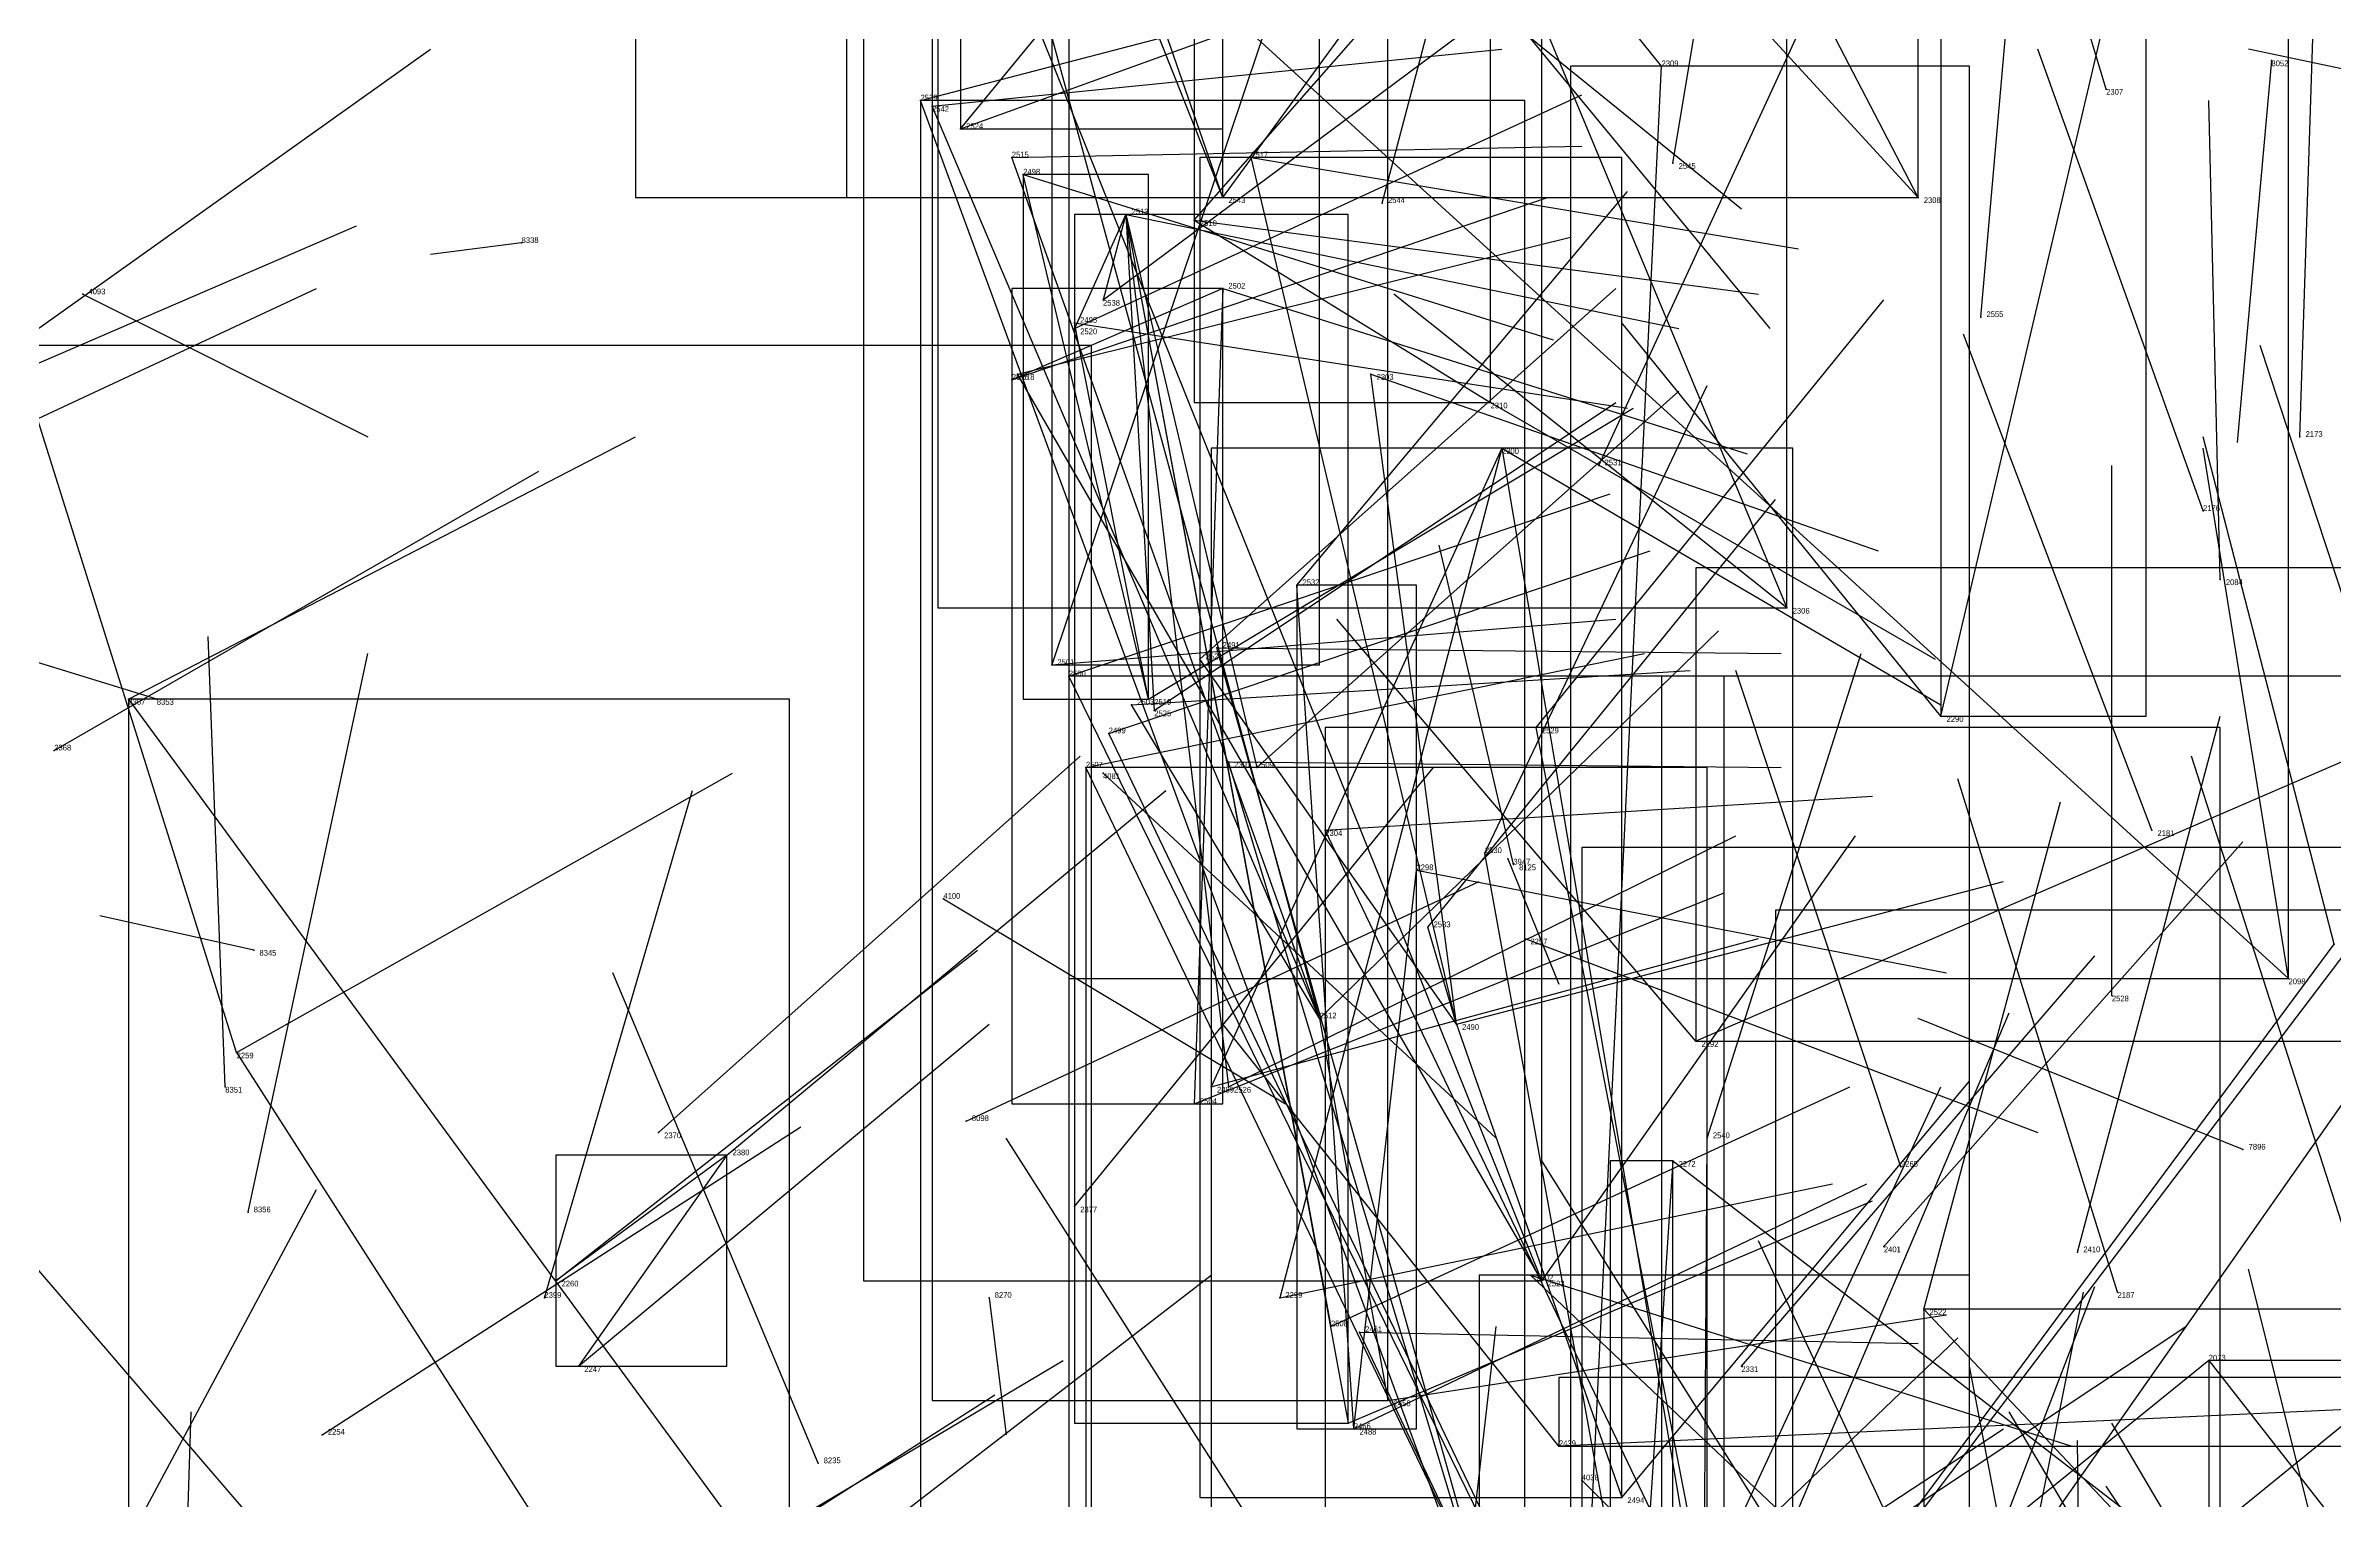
# Model space of a CAD drawing. Extents: x 59.1 to 70.8, y 600.3 to 605.1.
# Drawn here: x 67.5425 to 67.944, y 602.9695 to 603.2246 of the extents above; entities that cross this region are included whole.
import ezdxf

# ---------------------------------------------------------------- set-up
doc = ezdxf.new("R2010")
doc.units = 0
for name, color, linetype in [('Clients', 3, 'CONTINUOUS'), ('Facilities', 3, 'CONTINUOUS'), ('Facilities_lines', 3, 'CONTINUOUS'), ('Min_max_boxes', 1, 'CONTINUOUS'), ('Normals', 1, 'CONTINUOUS'), ('Source_points', 5, 'CONTINUOUS'), ('Text', 3, 'CONTINUOUS')]:
    doc.layers.add(name, color=color, linetype=linetype)

msp = doc.modelspace()

# ---------------------------------------------------------------- linework, layer by layer
at = {"layer": 'Clients', "color": 5}
for p in [(67.826, 603.221, 449.931), (67.696, 603.215, 450.386), (67.698, 603.214, 450.31), (67.712, 603.205, 450.238), (67.754, 603.205, 450.109), (67.714, 603.202, 450.09), (67.871, 603.198, 449.862), (67.728, 603.18, 450.485), (67.723, 603.176, 450.055), (67.723, 603.175, 450.425), (67.712, 603.166, 450.303), (67.713, 603.167, 450.242), (67.775, 603.167, 449.947), (67.796, 603.162, 449.922), (67.762, 603.13, 450.421), (67.848, 603.126, 449.732), (67.745, 603.117, 450.363), (67.748, 603.119, 449.993), (67.719, 603.116, 450.092), (67.722, 603.114, 450.168), (67.733, 603.109, 450.017), (67.737, 603.108, 450.303), (67.804, 603.105, 450.275), (67.729, 603.104, 450.181), (67.725, 603.098, 450.121), (67.75, 603.099, 449.946), (67.755, 603.098, 450.248), (67.767, 603.087, 449.875), (67.795, 603.083, 450.357), (67.783, 603.08, 449.802), (67.785, 603.07, 450.298), (67.944, 603.067, 449.52), (67.936, 603.061, 450.263), (67.832, 603.05, 449.584), (67.747, 603.042, 449.998), (67.75, 603.042, 450.121), (67.744, 603.039, 450.06), (67.834, 603.033, 450.294), (67.632, 603.008, 448.155), (67.803, 603.009, 449.684), (67.759, 603.005, 449.925), (67.768, 603, 450.002), (67.872, 603.003, 450.173), (67.773, 602.999, 449.776), (67.636, 602.993, 448.143), (67.778, 602.987, 449.811), (67.771, 602.983, 449.936), (67.808, 602.979, 449.481), (67.819, 602.97, 450.021)]:
    msp.add_point(p, dxfattribs=at)
at = {"layer": 'Facilities', "color": 3}
for p in [(67.933, 603.222, 462.933), (67.904, 603.217, 449.914), (67.703, 603.21, 450.462), (67.828, 603.204, 450.543), (67.749, 603.198, 450.603), (67.777, 603.197, 450.57), (67.732, 603.195, 450.167), (67.744, 603.194, 450.175), (67.626, 603.19, 460.439), (67.549, 603.181, 455.712), (67.749, 603.182, 450.018), (67.882, 603.177, 450.571), (67.798, 603.154, 449.875), (67.938, 603.156, 449.818), (67.815, 603.151, 450.41), (67.921, 603.143, 449.746), (67.924, 603.131, 450.44), (67.557, 603.11, 448.316), (67.562, 603.11, 460.369), (67.736, 603.11, 450.244), (67.875, 603.107, 449.688), (67.544, 603.101, 448.383), (67.728, 603.097, 455.263), (67.912, 603.087, 449.591), (67.799, 603.082, 458.339), (67.8, 603.081, 459.316), (67.7, 603.075, 455.684), (67.802, 603.068, 449.728), (67.579, 603.066, 460.44), (67.905, 603.058, 450.298), (67.766, 603.054, 450.18), (67.79, 603.053, 449.998), (67.576, 603.048, 448.228), (67.574, 603.042, 460.516), (67.704, 603.036, 459.683), (67.65, 603.034, 448.464), (67.662, 603.03, 448.384), (67.828, 603.029, 449.614), (67.868, 603.028, 449.436), (67.928, 603.031, 459.593), (67.578, 603.02, 460.744), (67.723, 603.021, 448.449), (67.865, 603.014, 448.441), (67.899, 603.013, 448.538), (67.805, 603.008, 450.175), (67.63, 603.005, 448.731), (67.708, 603.005, 458.596), (67.906, 603.006, 449.366), (67.84, 602.993, 448.41), (67.922, 602.994, 448.403), (67.591, 602.981, 448.23), (67.772, 602.982, 449.997), (67.678, 602.976, 460.764), (67.812, 602.973, 455.271)]:
    msp.add_point(p, dxfattribs=at)
at = {"layer": 'Facilities_lines', "color": 3}
for p, q in [((67.749, 603.198, 450.603), (67.683, 603.389, 450.664)), ((67.704, 603.38, 450.517), (67.871, 603.198, 449.862)), ((67.755, 603.349, 450.3), (67.848, 603.126, 449.732)), ((67.805, 603.008, 450.175), (67.686, 603.304, 450.51)), ((67.766, 603.054, 450.18), (67.7, 603.296, 450.436)), ((67.749, 603.198, 450.603), (67.714, 603.286, 450.364)), ((67.703, 603.21, 450.462), (67.749, 603.266, 450.145)), ((67.875, 603.107, 449.688), (67.911, 603.26, 450.027)), ((67.766, 603.256, 450.073), (67.719, 603.116, 450.092)), ((67.722, 603.256, 450.695), (67.936, 603.061, 450.263)), ((67.744, 603.194, 450.175), (67.788, 603.244, 450)), ((67.81, 602.889, 449.547), (67.826, 603.221, 449.931)), ((67.802, 602.927, 449.907), (67.696, 603.215, 450.386)), ((67.766, 603.054, 450.18), (67.698, 603.214, 450.31)), ((67.766, 603.054, 450.18), (67.712, 603.205, 450.238)), ((67.79, 603.053, 449.998), (67.754, 603.205, 450.109)), ((67.736, 603.11, 450.244), (67.714, 603.202, 450.09)), ((67.732, 603.195, 450.167), (67.723, 603.175, 450.425)), ((67.732, 603.195, 450.167), (67.728, 603.18, 450.485)), ((67.732, 603.195, 450.167), (67.771, 602.983, 449.936)), ((67.732, 603.195, 450.167), (67.768, 603, 450.002)), ((67.732, 603.195, 450.167), (67.755, 603.098, 450.248)), ((67.732, 603.195, 450.167), (67.737, 603.108, 450.303)), ((67.732, 603.195, 450.167), (67.75, 603.042, 450.121)), ((67.744, 603.194, 450.175), (67.796, 603.162, 449.922)), ((67.749, 603.182, 450.018), (67.712, 603.166, 450.303)), ((67.749, 603.182, 450.018), (67.744, 603.039, 450.06)), ((67.736, 603.11, 450.244), (67.723, 603.176, 450.055)), ((67.576, 603.048, 448.228), (67.537, 603.172, 448.261)), ((67.805, 603.008, 450.175), (67.713, 603.167, 450.242)), ((67.79, 603.053, 449.998), (67.775, 603.167, 449.947)), ((67.798, 603.154, 449.875), (67.747, 603.042, 449.998)), ((67.798, 603.154, 449.875), (67.759, 603.005, 449.925)), ((67.798, 603.154, 449.875), (67.849, 602.851, 449.646)), ((68.024, 603.133, 449.801), (67.832, 603.05, 449.584)), ((67.772, 602.982, 449.997), (67.762, 603.13, 450.421)), ((67.79, 603.053, 449.998), (67.745, 603.117, 450.363)), ((67.802, 602.927, 449.907), (67.748, 603.119, 449.993)), ((67.837, 602.879, 449.856), (67.722, 603.114, 450.168)), ((67.998, 603.114, 449.734), (67.826, 602.869, 449.424)), ((67.557, 603.11, 448.316), (67.673, 602.952, 448.141)), ((67.766, 603.054, 450.18), (67.733, 603.109, 450.017)), ((67.835, 602.945, 449.834), (67.804, 603.105, 450.275)), ((67.837, 602.879, 449.856), (67.729, 603.104, 450.181)), ((67.833, 602.873, 449.796), (67.725, 603.098, 450.121)), ((67.802, 602.927, 449.907), (67.75, 603.099, 449.946)), ((67.835, 602.945, 449.834), (67.767, 603.087, 449.875)), ((67.833, 602.873, 449.796), (67.795, 603.083, 450.357)), ((67.812, 602.889, 449.471), (67.96, 603.084, 449.588)), ((67.772, 602.982, 449.997), (67.783, 603.08, 449.802)), ((67.79, 603.053, 449.998), (67.785, 603.07, 450.298)), ((67.812, 602.889, 449.471), (67.944, 603.067, 449.52)), ((67.766, 603.054, 450.18), (67.778, 602.987, 449.811)), ((67.79, 603.053, 449.998), (67.819, 602.97, 450.021)), ((67.576, 603.048, 448.228), (67.726, 602.814, 448.061)), ((67.833, 602.873, 449.796), (67.834, 603.033, 450.294)), ((67.662, 603.03, 448.384), (67.632, 603.008, 448.155)), ((67.662, 603.03, 448.384), (67.636, 602.993, 448.143)), ((67.828, 603.029, 449.614), (67.817, 602.861, 449.55)), ((67.88, 602.936, 449.264), (67.803, 603.009, 449.684)), ((68.024, 602.842, 449.719), (67.872, 603.003, 450.173)), ((67.833, 602.873, 449.796), (67.773, 602.999, 449.776)), ((67.922, 602.994, 448.403), (68.235, 602.595, 448.646)), ((68.066, 602.991, 449.379), (67.808, 602.979, 449.481))]:
    msp.add_line(p, q, dxfattribs=at)
at = {"layer": 'Min_max_boxes', "color": 1}
for p, q in [((67.646, 603.428, 449.862), (67.646, 603.198, 449.862)), ((67.646, 603.428, 451.052), (67.646, 603.198, 451.052)), ((67.871, 603.198, 449.862), (67.871, 603.428, 449.862)), ((67.871, 603.198, 451.052), (67.871, 603.428, 451.052)), ((67.683, 603.389, 450.364), (67.683, 603.198, 450.364)), ((67.683, 603.389, 450.664), (67.683, 603.198, 450.664)), ((67.749, 603.198, 450.364), (67.749, 603.389, 450.364)), ((67.749, 603.198, 450.664), (67.749, 603.389, 450.664)), ((67.699, 603.349, 449.732), (67.699, 603.126, 449.732)), ((67.699, 603.349, 450.737), (67.699, 603.126, 450.737)), ((67.848, 603.126, 449.732), (67.848, 603.349, 449.732)), ((67.848, 603.126, 450.737), (67.848, 603.349, 450.737)), ((67.686, 603.304, 450.175), (67.686, 603.008, 450.175)), ((67.686, 603.304, 450.51), (67.686, 603.008, 450.51)), ((67.805, 603.008, 450.175), (67.805, 603.304, 450.175)), ((67.805, 603.008, 450.51), (67.805, 603.304, 450.51)), ((67.698, 603.296, 449.811), (67.698, 602.987, 449.811)), ((67.698, 603.296, 450.436), (67.698, 602.987, 450.436)), ((67.778, 602.987, 449.811), (67.778, 603.296, 449.811)), ((67.778, 602.987, 450.436), (67.778, 603.296, 450.436)), ((67.703, 603.266, 450.145), (67.703, 603.21, 450.145)), ((67.703, 603.266, 450.462), (67.703, 603.21, 450.462)), ((67.749, 603.21, 450.145), (67.749, 603.266, 450.145)), ((67.749, 603.21, 450.462), (67.749, 603.266, 450.462)), ((67.875, 603.26, 449.688), (67.875, 603.107, 449.688)), ((67.875, 603.26, 450.027), (67.875, 603.107, 450.027)), ((67.911, 603.107, 449.688), (67.911, 603.26, 449.688)), ((67.911, 603.107, 450.027), (67.911, 603.26, 450.027)), ((67.719, 603.256, 450.073), (67.719, 603.116, 450.073)), ((67.719, 603.256, 450.092), (67.719, 603.116, 450.092)), ((67.722, 603.256, 450.263), (67.722, 603.061, 450.263)), ((67.722, 603.256, 450.695), (67.722, 603.061, 450.695)), ((67.766, 603.116, 450.073), (67.766, 603.256, 450.073)), ((67.766, 603.116, 450.092), (67.766, 603.256, 450.092)), ((67.936, 603.061, 450.263), (67.936, 603.256, 450.263)), ((67.936, 603.061, 450.695), (67.936, 603.256, 450.695)), ((67.744, 603.244, 449.922), (67.744, 603.162, 449.922)), ((67.744, 603.244, 450.175), (67.744, 603.162, 450.175)), ((67.796, 603.162, 449.922), (67.796, 603.244, 449.922)), ((67.796, 603.162, 450.175), (67.796, 603.244, 450.175)), ((67.88, 603.221, 449.547), (67.81, 603.221, 449.547)), ((67.81, 603.221, 449.547), (67.81, 602.834, 449.547)), ((67.88, 603.221, 449.931), (67.81, 603.221, 449.931)), ((67.81, 603.221, 449.931), (67.81, 602.834, 449.931)), ((67.81, 603.221, 449.547), (67.81, 603.221, 449.931)), ((67.88, 602.834, 449.547), (67.88, 603.221, 449.547)), ((67.88, 602.834, 449.931), (67.88, 603.221, 449.931)), ((67.88, 603.221, 449.547), (67.88, 603.221, 449.931)), ((67.802, 603.215, 449.907), (67.696, 603.215, 449.907)), ((67.696, 603.215, 449.907), (67.696, 602.927, 449.907)), ((67.802, 603.215, 450.386), (67.696, 603.215, 450.386)), ((67.696, 603.215, 450.386), (67.696, 602.927, 450.386)), ((67.696, 603.215, 449.907), (67.696, 603.215, 450.386)), ((67.802, 602.927, 449.907), (67.802, 603.215, 449.907)), ((67.802, 602.927, 450.386), (67.802, 603.215, 450.386)), ((67.802, 603.215, 449.907), (67.802, 603.215, 450.386)), ((67.703, 603.21, 450.145), (67.749, 603.21, 450.145)), ((67.703, 603.21, 450.462), (67.749, 603.21, 450.462)), ((67.703, 603.21, 450.145), (67.703, 603.21, 450.462)), ((67.749, 603.21, 450.145), (67.749, 603.21, 450.462)), ((67.819, 603.205, 449.947), (67.745, 603.205, 449.947)), ((67.745, 603.205, 449.947), (67.745, 602.97, 449.947)), ((67.819, 603.205, 450.363), (67.745, 603.205, 450.363)), ((67.745, 603.205, 450.363), (67.745, 602.97, 450.363)), ((67.745, 603.205, 449.947), (67.745, 603.205, 450.363)), ((67.819, 602.97, 449.947), (67.819, 603.205, 449.947)), ((67.819, 602.97, 450.363), (67.819, 603.205, 450.363)), ((67.819, 603.205, 449.947), (67.819, 603.205, 450.363)), ((67.736, 603.202, 450.055), (67.714, 603.202, 450.055)), ((67.714, 603.202, 450.055), (67.714, 603.11, 450.055)), ((67.736, 603.202, 450.244), (67.714, 603.202, 450.244)), ((67.714, 603.202, 450.244), (67.714, 603.11, 450.244)), ((67.714, 603.202, 450.055), (67.714, 603.202, 450.244)), ((67.736, 603.11, 450.055), (67.736, 603.202, 450.055)), ((67.736, 603.11, 450.244), (67.736, 603.202, 450.244)), ((67.736, 603.202, 450.055), (67.736, 603.202, 450.244)), ((67.646, 603.198, 449.862), (67.871, 603.198, 449.862)), ((67.646, 603.198, 451.052), (67.871, 603.198, 451.052)), ((67.646, 603.198, 449.862), (67.646, 603.198, 451.052)), ((67.683, 603.198, 450.364), (67.749, 603.198, 450.364)), ((67.683, 603.198, 450.664), (67.749, 603.198, 450.664)), ((67.683, 603.198, 450.364), (67.683, 603.198, 450.664)), ((67.749, 603.198, 450.364), (67.749, 603.198, 450.664)), ((67.871, 603.198, 449.862), (67.871, 603.198, 451.052)), ((67.771, 603.195, 449.936), (67.723, 603.195, 449.936)), ((67.723, 603.195, 449.936), (67.723, 602.983, 449.936)), ((67.771, 603.195, 450.485), (67.723, 603.195, 450.485)), ((67.723, 603.195, 450.485), (67.723, 602.983, 450.485)), ((67.723, 603.195, 449.936), (67.723, 603.195, 450.485)), ((67.771, 602.983, 449.936), (67.771, 603.195, 449.936)), ((67.771, 602.983, 450.485), (67.771, 603.195, 450.485)), ((67.771, 603.195, 449.936), (67.771, 603.195, 450.485)), ((67.749, 603.182, 450.018), (67.712, 603.182, 450.018)), ((67.712, 603.182, 450.018), (67.712, 603.039, 450.018)), ((67.749, 603.182, 450.303), (67.712, 603.182, 450.303)), ((67.712, 603.182, 450.303), (67.712, 603.039, 450.303)), ((67.712, 603.182, 450.018), (67.712, 603.182, 450.303)), ((67.749, 603.039, 450.018), (67.749, 603.182, 450.018)), ((67.749, 603.039, 450.303), (67.749, 603.182, 450.303)), ((67.749, 603.182, 450.018), (67.749, 603.182, 450.303)), ((67.726, 603.172, 448.061), (67.537, 603.172, 448.061)), ((67.726, 603.172, 448.261), (67.537, 603.172, 448.261)), ((67.726, 602.814, 448.061), (67.726, 603.172, 448.061)), ((67.726, 602.814, 448.261), (67.726, 603.172, 448.261)), ((67.726, 603.172, 448.061), (67.726, 603.172, 448.261)), ((67.744, 603.162, 449.922), (67.796, 603.162, 449.922)), ((67.744, 603.162, 450.175), (67.796, 603.162, 450.175)), ((67.744, 603.162, 449.922), (67.744, 603.162, 450.175)), ((67.796, 603.162, 449.922), (67.796, 603.162, 450.175)), ((67.849, 603.154, 449.646), (67.747, 603.154, 449.646)), ((67.747, 603.154, 449.646), (67.747, 602.851, 449.646)), ((67.849, 603.154, 449.998), (67.747, 603.154, 449.998)), ((67.747, 603.154, 449.998), (67.747, 602.851, 449.998)), ((67.747, 603.154, 449.646), (67.747, 603.154, 449.998)), ((67.849, 602.851, 449.646), (67.849, 603.154, 449.646)), ((67.849, 602.851, 449.998), (67.849, 603.154, 449.998)), ((67.849, 603.154, 449.646), (67.849, 603.154, 449.998)), ((68.024, 603.133, 449.584), (67.832, 603.133, 449.584)), ((67.832, 603.133, 449.584), (67.832, 603.05, 449.584)), ((68.024, 603.133, 449.801), (67.832, 603.133, 449.801)), ((67.832, 603.133, 449.801), (67.832, 603.05, 449.801)), ((67.832, 603.133, 449.584), (67.832, 603.133, 449.801)), ((67.783, 603.13, 449.802), (67.762, 603.13, 449.802)), ((67.762, 603.13, 449.802), (67.762, 602.982, 449.802)), ((67.783, 603.13, 450.421), (67.762, 603.13, 450.421)), ((67.762, 603.13, 450.421), (67.762, 602.982, 450.421)), ((67.762, 603.13, 449.802), (67.762, 603.13, 450.421)), ((67.783, 602.982, 449.802), (67.783, 603.13, 449.802)), ((67.783, 602.982, 450.421), (67.783, 603.13, 450.421)), ((67.783, 603.13, 449.802), (67.783, 603.13, 450.421)), ((67.699, 603.126, 449.732), (67.848, 603.126, 449.732)), ((67.699, 603.126, 450.737), (67.848, 603.126, 450.737)), ((67.699, 603.126, 449.732), (67.699, 603.126, 450.737)), ((67.848, 603.126, 449.732), (67.848, 603.126, 450.737)), ((67.719, 603.116, 450.073), (67.766, 603.116, 450.073)), ((67.719, 603.116, 450.092), (67.766, 603.116, 450.092)), ((67.719, 603.116, 450.073), (67.719, 603.116, 450.092)), ((67.837, 603.114, 449.856), (67.722, 603.114, 449.856)), ((67.722, 603.114, 449.856), (67.722, 602.879, 449.856)), ((67.837, 603.114, 450.181), (67.722, 603.114, 450.181)), ((67.722, 603.114, 450.181), (67.722, 602.879, 450.181)), ((67.722, 603.114, 449.856), (67.722, 603.114, 450.181)), ((67.766, 603.116, 450.073), (67.766, 603.116, 450.092)), ((68.087, 603.114, 449.424), (67.826, 603.114, 449.424)), ((67.826, 603.114, 449.424), (67.826, 602.869, 449.424)), ((68.087, 603.114, 449.772), (67.826, 603.114, 449.772)), ((67.826, 603.114, 449.772), (67.826, 602.869, 449.772)), ((67.826, 603.114, 449.424), (67.826, 603.114, 449.772)), ((67.837, 602.879, 449.856), (67.837, 603.114, 449.856)), ((67.837, 602.879, 450.181), (67.837, 603.114, 450.181)), ((67.837, 603.114, 449.856), (67.837, 603.114, 450.181)), ((67.673, 603.11, 448.141), (67.557, 603.11, 448.141)), ((67.557, 603.11, 448.141), (67.557, 602.952, 448.141)), ((67.673, 603.11, 448.316), (67.557, 603.11, 448.316)), ((67.557, 603.11, 448.316), (67.557, 602.952, 448.316)), ((67.557, 603.11, 448.141), (67.557, 603.11, 448.316)), ((67.673, 602.952, 448.141), (67.673, 603.11, 448.141)), ((67.673, 602.952, 448.316), (67.673, 603.11, 448.316)), ((67.673, 603.11, 448.141), (67.673, 603.11, 448.316)), ((67.714, 603.11, 450.055), (67.736, 603.11, 450.055)), ((67.714, 603.11, 450.244), (67.736, 603.11, 450.244)), ((67.714, 603.11, 450.055), (67.714, 603.11, 450.244)), ((67.736, 603.11, 450.055), (67.736, 603.11, 450.244)), ((67.924, 603.105, 449.822), (67.767, 603.105, 449.822)), ((67.767, 603.105, 449.822), (67.767, 602.861, 449.822)), ((67.924, 603.105, 450.275), (67.767, 603.105, 450.275)), ((67.767, 603.105, 450.275), (67.767, 602.861, 450.275)), ((67.767, 603.105, 449.822), (67.767, 603.105, 450.275)), ((67.875, 603.107, 449.688), (67.911, 603.107, 449.688)), ((67.875, 603.107, 450.027), (67.911, 603.107, 450.027)), ((67.875, 603.107, 449.688), (67.875, 603.107, 450.027)), ((67.911, 603.107, 449.688), (67.911, 603.107, 450.027)), ((67.924, 602.861, 449.822), (67.924, 603.105, 449.822)), ((67.924, 602.861, 450.275), (67.924, 603.105, 450.275)), ((67.924, 603.105, 449.822), (67.924, 603.105, 450.275)), ((67.834, 603.098, 449.776), (67.725, 603.098, 449.776)), ((67.725, 603.098, 449.776), (67.725, 602.873, 449.776)), ((67.834, 603.098, 450.357), (67.725, 603.098, 450.357)), ((67.725, 603.098, 450.357), (67.725, 602.873, 450.357)), ((67.725, 603.098, 449.776), (67.725, 603.098, 450.357)), ((67.834, 602.873, 449.776), (67.834, 603.098, 449.776)), ((67.834, 602.873, 450.357), (67.834, 603.098, 450.357)), ((67.834, 603.098, 449.776), (67.834, 603.098, 450.357)), ((67.96, 603.084, 449.471), (67.812, 603.084, 449.471)), ((67.812, 603.084, 449.471), (67.812, 602.889, 449.471)), ((67.96, 603.084, 449.588), (67.812, 603.084, 449.588)), ((67.812, 603.084, 449.588), (67.812, 602.889, 449.588)), ((67.812, 603.084, 449.471), (67.812, 603.084, 449.588)), ((68.059, 603.073, 449.287), (67.846, 603.073, 449.287)), ((67.846, 603.073, 449.287), (67.846, 602.778, 449.287)), ((68.059, 603.073, 450.034), (67.846, 603.073, 450.034)), ((67.846, 603.073, 450.034), (67.846, 602.778, 450.034)), ((67.846, 603.073, 449.287), (67.846, 603.073, 450.034)), ((67.722, 603.061, 450.263), (67.936, 603.061, 450.263)), ((67.722, 603.061, 450.695), (67.936, 603.061, 450.695)), ((67.722, 603.061, 450.263), (67.722, 603.061, 450.695)), ((67.936, 603.061, 450.263), (67.936, 603.061, 450.695)), ((67.832, 603.05, 449.584), (68.024, 603.05, 449.584)), ((67.832, 603.05, 449.801), (68.024, 603.05, 449.801)), ((67.832, 603.05, 449.584), (67.832, 603.05, 449.801)), ((67.712, 603.039, 450.018), (67.749, 603.039, 450.018)), ((67.712, 603.039, 450.303), (67.749, 603.039, 450.303)), ((67.712, 603.039, 450.018), (67.712, 603.039, 450.303)), ((67.749, 603.039, 450.018), (67.749, 603.039, 450.303)), ((67.662, 603.03, 448.143), (67.632, 603.03, 448.143)), ((67.632, 603.03, 448.143), (67.632, 602.993, 448.143)), ((67.662, 603.03, 448.384), (67.632, 603.03, 448.384)), ((67.632, 603.03, 448.384), (67.632, 602.993, 448.384)), ((67.632, 603.03, 448.143), (67.632, 603.03, 448.384)), ((67.662, 602.993, 448.143), (67.662, 603.03, 448.143)), ((67.662, 602.993, 448.384), (67.662, 603.03, 448.384)), ((67.662, 603.03, 448.143), (67.662, 603.03, 448.384)), ((67.828, 603.029, 449.55), (67.817, 603.029, 449.55)), ((67.817, 603.029, 449.55), (67.817, 602.861, 449.55)), ((67.828, 603.029, 449.614), (67.817, 603.029, 449.614)), ((67.817, 603.029, 449.614), (67.817, 602.861, 449.614)), ((67.817, 603.029, 449.55), (67.817, 603.029, 449.614)), ((67.828, 602.861, 449.55), (67.828, 603.029, 449.55)), ((67.828, 602.861, 449.614), (67.828, 603.029, 449.614)), ((67.828, 603.029, 449.55), (67.828, 603.029, 449.614)), ((67.686, 603.008, 450.175), (67.805, 603.008, 450.175)), ((67.686, 603.008, 450.51), (67.805, 603.008, 450.51)), ((67.686, 603.008, 450.175), (67.686, 603.008, 450.51)), ((67.88, 603.009, 449.264), (67.794, 603.009, 449.264)), ((67.794, 603.009, 449.264), (67.794, 602.92, 449.264)), ((67.88, 603.009, 449.684), (67.794, 603.009, 449.684)), ((67.794, 603.009, 449.684), (67.794, 602.92, 449.684)), ((67.794, 603.009, 449.264), (67.794, 603.009, 449.684)), ((67.805, 603.008, 450.175), (67.805, 603.008, 450.51)), ((67.88, 602.92, 449.264), (67.88, 603.009, 449.264)), ((67.88, 602.92, 449.684), (67.88, 603.009, 449.684)), ((67.88, 603.009, 449.264), (67.88, 603.009, 449.684)), ((68.024, 603.003, 449.719), (67.872, 603.003, 449.719)), ((67.872, 603.003, 449.719), (67.872, 602.842, 449.719)), ((68.024, 603.003, 450.173), (67.872, 603.003, 450.173)), ((67.872, 603.003, 450.173), (67.872, 602.842, 450.173)), ((67.872, 603.003, 449.719), (67.872, 603.003, 450.173)), ((67.632, 602.993, 448.143), (67.662, 602.993, 448.143)), ((67.632, 602.993, 448.384), (67.662, 602.993, 448.384)), ((67.632, 602.993, 448.143), (67.632, 602.993, 448.384)), ((67.662, 602.993, 448.143), (67.662, 602.993, 448.384)), ((68.235, 602.994, 448.403), (67.922, 602.994, 448.403)), ((67.922, 602.994, 448.403), (67.922, 602.595, 448.403)), ((68.235, 602.994, 448.646), (67.922, 602.994, 448.646)), ((67.922, 602.994, 448.646), (67.922, 602.595, 448.646)), ((67.922, 602.994, 448.403), (67.922, 602.994, 448.646)), ((68.066, 602.991, 449.379), (67.808, 602.991, 449.379)), ((67.808, 602.991, 449.379), (67.808, 602.979, 449.379)), ((68.066, 602.991, 449.481), (67.808, 602.991, 449.481)), ((67.808, 602.991, 449.481), (67.808, 602.979, 449.481)), ((67.808, 602.991, 449.379), (67.808, 602.991, 449.481)), ((67.698, 602.987, 449.811), (67.778, 602.987, 449.811)), ((67.698, 602.987, 450.436), (67.778, 602.987, 450.436)), ((67.698, 602.987, 449.811), (67.698, 602.987, 450.436)), ((67.778, 602.987, 449.811), (67.778, 602.987, 450.436)), ((67.723, 602.983, 449.936), (67.771, 602.983, 449.936)), ((67.723, 602.983, 450.485), (67.771, 602.983, 450.485)), ((67.723, 602.983, 449.936), (67.723, 602.983, 450.485)), ((67.762, 602.982, 449.802), (67.783, 602.982, 449.802)), ((67.762, 602.982, 450.421), (67.783, 602.982, 450.421)), ((67.762, 602.982, 449.802), (67.762, 602.982, 450.421)), ((67.771, 602.983, 449.936), (67.771, 602.983, 450.485)), ((67.783, 602.982, 449.802), (67.783, 602.982, 450.421)), ((67.808, 602.979, 449.379), (68.066, 602.979, 449.379)), ((67.808, 602.979, 449.481), (68.066, 602.979, 449.481)), ((67.808, 602.979, 449.379), (67.808, 602.979, 449.481)), ((67.745, 602.97, 449.947), (67.819, 602.97, 449.947)), ((67.745, 602.97, 450.363), (67.819, 602.97, 450.363)), ((67.745, 602.97, 449.947), (67.745, 602.97, 450.363)), ((67.819, 602.97, 449.947), (67.819, 602.97, 450.363))]:
    msp.add_line(p, q, dxfattribs=at)
at = {"layer": 'Normals', "color": 1}
for p, q in [((67.904, 603.217, 449.914), (67.877, 603.306, 449.877)), ((67.826, 603.221, 449.931), (67.768, 603.293, 449.893)), ((67.777, 603.197, 450.57), (67.801, 603.288, 450.537)), ((67.828, 603.204, 450.543), (67.842, 603.288, 450.49)), ((67.871, 603.198, 449.862), (67.83, 603.277, 449.817)), ((67.749, 603.198, 450.603), (67.806, 603.276, 450.577)), ((67.882, 603.177, 450.571), (67.89, 603.268, 450.531)), ((67.766, 603.256, 450.073), (67.84, 603.196, 450.104)), ((67.938, 603.156, 449.818), (67.941, 603.248, 449.779)), ((67.703, 603.21, 450.462), (67.797, 603.244, 450.454)), ((67.788, 603.244, 450), (67.845, 603.175, 450.045)), ((67.696, 603.215, 450.386), (67.792, 603.24, 450.376)), ((67.728, 603.18, 450.485), (67.806, 603.238, 450.461)), ((67.815, 603.151, 450.41), (67.851, 603.229, 450.358)), ((67.537, 603.172, 448.261), (67.61, 603.224, 448.217)), ((67.698, 603.214, 450.31), (67.798, 603.224, 450.308)), ((67.921, 603.143, 449.746), (67.892, 603.224, 449.695)), ((67.933, 603.222, 462.933), (67.927, 603.155, 463.007)), ((67.995, 603.21, 459.64), (67.929, 603.224, 459.714)), ((67.723, 603.175, 450.425), (67.812, 603.216, 450.405)), ((67.924, 603.131, 450.44), (67.922, 603.215, 450.386)), ((67.712, 603.205, 450.238), (67.812, 603.207, 450.241)), ((67.754, 603.205, 450.109), (67.85, 603.189, 450.131)), ((67.714, 603.202, 450.09), (67.807, 603.173, 450.113)), ((67.712, 603.166, 450.303), (67.806, 603.198, 450.293)), ((67.762, 603.13, 450.421), (67.82, 603.199, 450.378)), ((67.509, 603.155, 448.398), (67.597, 603.193, 448.428)), ((67.732, 603.195, 450.167), (67.829, 603.175, 450.182)), ((67.744, 603.194, 450.175), (67.843, 603.181, 450.183)), ((67.626, 603.19, 460.439), (67.61, 603.188, 460.538)), ((67.713, 603.167, 450.242), (67.81, 603.191, 450.241)), ((67.5, 603.14, 448.322), (67.59, 603.182, 448.334)), ((67.549, 603.181, 455.712), (67.599, 603.156, 455.795)), ((67.745, 603.117, 450.363), (67.818, 603.182, 450.34)), ((67.749, 603.182, 450.018), (67.841, 603.153, 450.045)), ((67.848, 603.126, 449.732), (67.779, 603.181, 449.685)), ((67.804, 603.105, 450.275), (67.865, 603.18, 450.248)), ((67.723, 603.176, 450.055), (67.82, 603.161, 450.076)), ((67.875, 603.107, 449.688), (67.819, 603.176, 449.643)), ((67.912, 603.087, 449.591), (67.879, 603.174, 449.554)), ((67.96, 603.084, 449.588), (67.931, 603.172, 449.55)), ((67.775, 603.167, 449.947), (67.864, 603.136, 449.982)), ((67.795, 603.083, 450.357), (67.834, 603.165, 450.314)), ((67.736, 603.11, 450.244), (67.821, 603.161, 450.235)), ((67.737, 603.108, 450.303), (67.818, 603.162, 450.281)), ((67.755, 603.098, 450.248), (67.829, 603.164, 450.236)), ((67.796, 603.162, 449.922), (67.874, 603.117, 449.965)), ((67.557, 603.11, 448.316), (67.646, 603.156, 448.318)), ((67.798, 603.154, 449.875), (67.875, 603.109, 449.92)), ((67.944, 603.067, 449.52), (67.921, 603.156, 449.48)), ((67.936, 603.061, 450.263), (67.921, 603.154, 450.229)), ((67.544, 603.101, 448.383), (67.629, 603.15, 448.402)), ((67.905, 603.058, 450.298), (67.905, 603.151, 450.261)), ((67.722, 603.114, 450.168), (67.817, 603.146, 450.162)), ((67.785, 603.07, 450.298), (67.846, 603.145, 450.271)), ((67.8, 603.081, 459.316), (67.787, 603.137, 459.398)), ((67.729, 603.104, 450.181), (67.824, 603.136, 450.175)), ((67.562, 603.11, 460.369), (67.51, 603.126, 460.453)), ((67.574, 603.042, 460.516), (67.571, 603.121, 460.455)), ((67.719, 603.116, 450.092), (67.818, 603.124, 450.1)), ((67.766, 603.054, 450.18), (67.836, 603.122, 450.157)), ((67.832, 603.05, 449.584), (67.769, 603.124, 449.561)), ((67.578, 603.02, 460.744), (67.599, 603.118, 460.75)), ((67.725, 603.098, 450.121), (67.823, 603.118, 450.123)), ((67.748, 603.119, 449.993), (67.847, 603.118, 450.008)), ((67.834, 603.033, 450.294), (67.861, 603.118, 450.25)), ((67.733, 603.109, 450.017), (67.831, 603.115, 450.034)), ((67.868, 603.028, 449.436), (67.839, 603.115, 449.397)), ((67.899, 603.013, 448.538), (67.924, 603.107, 448.561)), ((67.576, 603.048, 448.228), (67.663, 603.097, 448.222)), ((67.65, 603.034, 448.464), (67.724, 603.1, 448.477)), ((67.723, 603.021, 448.449), (67.786, 603.098, 448.452)), ((67.728, 603.097, 455.263), (67.797, 603.033, 455.298)), ((67.75, 603.099, 449.946), (67.847, 603.098, 449.971)), ((67.947, 603.013, 450.168), (67.919, 603.1, 450.128)), ((67.63, 603.005, 448.731), (67.656, 603.094, 448.768)), ((67.662, 603.03, 448.384), (67.739, 603.094, 448.379)), ((67.767, 603.087, 449.875), (67.863, 603.093, 449.904)), ((67.906, 603.006, 449.366), (67.878, 603.096, 449.333)), ((67.872, 603.003, 450.173), (67.896, 603.092, 450.135)), ((67.75, 603.042, 450.121), (67.839, 603.086, 450.111)), ((67.805, 603.008, 450.175), (67.86, 603.086, 450.144)), ((67.865, 603.014, 448.441), (67.928, 603.085, 448.411)), ((67.799, 603.082, 458.339), (67.808, 603.06, 458.436)), ((67.704, 603.036, 459.683), (67.794, 603.078, 459.671)), ((67.783, 603.08, 449.802), (67.876, 603.062, 449.834)), ((67.79, 603.053, 449.998), (67.886, 603.078, 450.007)), ((67.579, 603.066, 460.44), (67.552, 603.072, 460.536)), ((67.7, 603.075, 455.684), (67.76, 603.039, 455.755)), ((67.744, 603.039, 450.06), (67.837, 603.076, 450.06)), ((67.747, 603.042, 449.998), (67.843, 603.068, 450.011)), ((67.802, 603.068, 449.728), (67.892, 603.034, 449.754)), ((67.632, 603.008, 448.155), (67.706, 603.066, 448.12)), ((67.84, 602.993, 448.41), (67.902, 603.065, 448.377)), ((67.678, 602.976, 460.764), (67.642, 603.062, 460.728)), ((67.636, 602.993, 448.143), (67.708, 603.053, 448.107)), ((67.808, 602.979, 449.481), (67.749, 603.053, 449.449)), ((67.85, 602.968, 450.144), (67.887, 603.055, 450.11)), ((67.928, 603.031, 459.593), (67.871, 603.054, 459.672)), ((67.768, 603, 450.002), (67.859, 603.042, 450.003)), ((67.819, 602.97, 450.021), (67.88, 603.043, 449.991)), ((67.835, 602.956, 450.084), (67.875, 603.042, 450.053)), ((67.591, 602.981, 448.23), (67.675, 603.035, 448.22)), ((67.764, 602.95, 461.084), (67.711, 603.033, 461.068)), ((67.854, 602.951, 449.336), (67.805, 603.029, 449.297)), ((67.828, 603.029, 449.614), (67.907, 602.968, 449.622)), ((67.545, 602.94, 448.743), (67.59, 603.024, 448.773)), ((67.759, 603.005, 449.925), (67.856, 603.025, 449.939)), ((67.772, 602.982, 449.997), (67.862, 603.025, 449.997)), ((67.771, 602.983, 449.936), (67.863, 603.022, 449.938)), ((67.597, 602.945, 461.08), (67.536, 603.016, 461.046)), ((67.92, 602.962, 448.453), (67.989, 603.018, 448.408)), ((67.88, 602.936, 449.264), (67.843, 603.015, 449.216)), ((67.673, 602.952, 448.141), (67.747, 603.009, 448.107)), ((67.803, 603.009, 449.684), (67.898, 602.979, 449.692)), ((67.951, 602.922, 449.974), (67.929, 603.01, 449.931)), ((67.708, 603.005, 458.596), (67.711, 602.981, 458.693)), ((67.869, 602.921, 449.953), (67.902, 603.007, 449.914)), ((67.882, 602.916, 450.031), (67.9, 603.006, 449.991)), ((67.778, 602.987, 449.811), (67.876, 603.002, 449.826)), ((67.788, 602.921, 459.614), (67.797, 603, 459.674)), ((67.835, 602.945, 449.834), (67.918, 603, 449.828)), ((67.773, 602.999, 449.776), (67.871, 602.997, 449.794)), ((67.807, 602.93, 449.968), (67.878, 602.998, 449.949)), ((67.635, 602.943, 448.225), (67.721, 602.994, 448.216)), ((67.922, 602.994, 448.403), (67.854, 602.939, 448.452)), ((67.898, 602.9, 449.866), (67.88, 602.993, 449.834)), ((67.626, 602.935, 448.164), (67.709, 602.988, 448.147)), ((67.565, 602.885, 460.811), (67.568, 602.985, 460.807)), ((67.935, 602.904, 449.12), (67.887, 602.985, 449.086)), ((67.802, 602.927, 449.907), (67.886, 602.982, 449.905)), ((67.9, 602.887, 449.889), (67.899, 602.98, 449.853)), ((67.954, 602.9, 449.11), (67.905, 602.983, 449.083)), ((67.812, 602.973, 455.271), (67.876, 602.909, 455.313)), ((67.959, 602.89, 449.048), (67.904, 602.972, 449.029))]:
    msp.add_line(p, q, dxfattribs=at)
at = {"layer": 'Source_points', "color": 5}
for p in [(67.826, 603.221, 449.931), (67.933, 603.222, 462.933), (67.904, 603.217, 449.914), (67.696, 603.215, 450.386), (67.698, 603.214, 450.31), (67.703, 603.21, 450.462), (67.712, 603.205, 450.238), (67.754, 603.205, 450.109), (67.714, 603.202, 450.09), (67.828, 603.204, 450.543), (67.749, 603.198, 450.603), (67.777, 603.197, 450.57), (67.871, 603.198, 449.862), (67.732, 603.195, 450.167), (67.744, 603.194, 450.175), (67.626, 603.19, 460.439), (67.549, 603.181, 455.712), (67.749, 603.182, 450.018), (67.728, 603.18, 450.485), (67.882, 603.177, 450.571), (67.723, 603.176, 450.055), (67.723, 603.175, 450.425), (67.712, 603.166, 450.303), (67.713, 603.167, 450.242), (67.775, 603.167, 449.947), (67.796, 603.162, 449.922), (67.798, 603.154, 449.875), (67.938, 603.156, 449.818), (67.815, 603.151, 450.41), (67.921, 603.143, 449.746), (67.762, 603.13, 450.421), (67.924, 603.131, 450.44), (67.848, 603.126, 449.732), (67.745, 603.117, 450.363), (67.748, 603.119, 449.993), (67.719, 603.116, 450.092), (67.722, 603.114, 450.168), (67.557, 603.11, 448.316), (67.562, 603.11, 460.369), (67.733, 603.109, 450.017), (67.736, 603.11, 450.244), (67.737, 603.108, 450.303), (67.804, 603.105, 450.275), (67.875, 603.107, 449.688), (67.544, 603.101, 448.383), (67.729, 603.104, 450.181), (67.725, 603.098, 450.121), (67.728, 603.097, 455.263), (67.75, 603.099, 449.946), (67.755, 603.098, 450.248), (67.767, 603.087, 449.875), (67.912, 603.087, 449.591), (67.795, 603.083, 450.357), (67.799, 603.082, 458.339), (67.8, 603.081, 459.316), (67.783, 603.08, 449.802), (67.7, 603.075, 455.684), (67.785, 603.07, 450.298), (67.802, 603.068, 449.728), (67.579, 603.066, 460.44), (67.944, 603.067, 449.52), (67.936, 603.061, 450.263), (67.905, 603.058, 450.298), (67.766, 603.054, 450.18), (67.79, 603.053, 449.998), (67.576, 603.048, 448.228), (67.832, 603.05, 449.584), (67.574, 603.042, 460.516), (67.747, 603.042, 449.998), (67.75, 603.042, 450.121), (67.704, 603.036, 459.683), (67.744, 603.039, 450.06), (67.65, 603.034, 448.464), (67.834, 603.033, 450.294), (67.662, 603.03, 448.384), (67.828, 603.029, 449.614), (67.868, 603.028, 449.436), (67.928, 603.031, 459.593), (67.578, 603.02, 460.744), (67.723, 603.021, 448.449), (67.865, 603.014, 448.441), (67.899, 603.013, 448.538), (67.632, 603.008, 448.155), (67.803, 603.009, 449.684), (67.805, 603.008, 450.175), (67.63, 603.005, 448.731), (67.708, 603.005, 458.596), (67.759, 603.005, 449.925), (67.906, 603.006, 449.366), (67.768, 603, 450.002), (67.872, 603.003, 450.173), (67.773, 602.999, 449.776), (67.636, 602.993, 448.143), (67.84, 602.993, 448.41), (67.922, 602.994, 448.403), (67.778, 602.987, 449.811), (67.591, 602.981, 448.23), (67.771, 602.983, 449.936), (67.772, 602.982, 449.997), (67.678, 602.976, 460.764), (67.808, 602.979, 449.481), (67.812, 602.973, 455.271), (67.819, 602.97, 450.021)]:
    msp.add_point(p, dxfattribs=at)

# ---------------------------------------------------------------- texts
at = {"layer": 'Text', "color": 3}
for s, p in [('2309', (67.826, 603.221, 449.931)), ('8052', (67.933, 603.221, 462.933)), ('2307', (67.904, 603.216, 449.914)), ('2539', (67.696, 603.215, 450.386)), ('2542', (67.698, 603.213, 450.31)), ('2524', (67.704, 603.21, 450.462)), ('2515', (67.712, 603.205, 450.238)), ('2517', (67.754, 603.205, 450.109)), ('2498', (67.714, 603.202, 450.09)), ('2545', (67.829, 603.203, 450.543)), ('2543', (67.75, 603.197, 450.603)), ('2544', (67.778, 603.197, 450.57)), ('2308', (67.872, 603.197, 449.862)), ('2513', (67.733, 603.195, 450.167)), ('2510', (67.745, 603.193, 450.175)), ('8338', (67.626, 603.19, 460.439)), ('4093', (67.55, 603.181, 455.712)), ('2502', (67.75, 603.182, 450.018)), ('2495', (67.724, 603.176, 450.055)), ('2538', (67.728, 603.179, 450.485)), ('2555', (67.883, 603.177, 450.571)), ('2520', (67.724, 603.174, 450.425)), ('2516', (67.712, 603.166, 450.303)), ('2518', (67.713, 603.166, 450.242)), ('2303', (67.776, 603.166, 449.947)), ('2310', (67.796, 603.161, 449.922)), ('2173', (67.939, 603.156, 449.818)), ('2300', (67.798, 603.153, 449.875)), ('2531', (67.816, 603.151, 450.41)), ('2176', (67.921, 603.143, 449.746)), ('2532', (67.763, 603.13, 450.421)), ('2084', (67.925, 603.13, 450.44)), ('2306', (67.849, 603.125, 449.732)), ('2501', (67.72, 603.116, 450.092)), ('2521', (67.746, 603.117, 450.363)), ('2491', (67.749, 603.119, 449.993)), ('2500', (67.722, 603.114, 450.168)), ('2367', (67.557, 603.109, 448.316)), ('8353', (67.562, 603.109, 460.369)), ('2503', (67.734, 603.109, 450.017)), ('2519', (67.737, 603.109, 450.244)), ('2499', (67.729, 603.104, 450.181)), ('2525', (67.737, 603.107, 450.303)), ('2529', (67.805, 603.104, 450.275)), ('2290', (67.876, 603.106, 449.688)), ('2368', (67.544, 603.101, 448.383)), ('2507', (67.725, 603.098, 450.121)), ('4081', (67.728, 603.096, 455.263)), ('2301', (67.751, 603.098, 449.946)), ('2509', (67.755, 603.098, 450.248)), ('2304', (67.767, 603.086, 449.875)), ('2181', (67.913, 603.086, 449.591)), ('2298', (67.783, 603.08, 449.802)), ('2530', (67.795, 603.083, 450.357)), ('3947', (67.8, 603.081, 458.339)), ('8125', (67.801, 603.08, 459.316)), ('4100', (67.7, 603.075, 455.684)), ('2533', (67.786, 603.07, 450.298)), ('2297', (67.803, 603.067, 449.728)), ('8345', (67.58, 603.065, 460.44)), ('2098', (67.936, 603.06, 450.263)), ('2528', (67.905, 603.057, 450.298)), ('2512', (67.766, 603.054, 450.18)), ('2490', (67.791, 603.052, 449.998)), ('2259', (67.576, 603.047, 448.228)), ('2292', (67.833, 603.049, 449.584)), ('8351', (67.574, 603.041, 460.516)), ('2504', (67.745, 603.039, 450.06)), ('2489', (67.748, 603.041, 449.998)), ('2526', (67.751, 603.041, 450.121)), ('8098', (67.705, 603.036, 459.683)), ('2370', (67.651, 603.033, 448.464)), ('2540', (67.835, 603.033, 450.294)), ('7896', (67.929, 603.031, 459.593)), ('2380', (67.663, 603.03, 448.384)), ('2272', (67.829, 603.028, 449.614)), ('2265', (67.868, 603.028, 449.436)), ('8356', (67.579, 603.02, 460.744)), ('2377', (67.724, 603.02, 448.449)), ('2401', (67.865, 603.013, 448.441)), ('2410', (67.9, 603.013, 448.538)), ('2260', (67.633, 603.007, 448.155)), ('2302', (67.804, 603.008, 449.684)), ('2523', (67.806, 603.007, 450.175)), ('2399', (67.63, 603.005, 448.731)), ('8270', (67.709, 603.005, 458.596)), ('2299', (67.76, 603.005, 449.925)), ('2187', (67.906, 603.005, 449.366)), ('2508', (67.768, 603, 450.002)), ('2461', (67.774, 602.999, 449.776)), ('2522', (67.873, 603.002, 450.173)), ('2247', (67.637, 602.992, 448.143)), ('2331', (67.84, 602.992, 448.41)), ('2073', (67.922, 602.994, 448.403)), ('2458', (67.779, 602.986, 449.811)), ('2254', (67.592, 602.981, 448.23)), ('2466', (67.772, 602.982, 449.936)), ('2488', (67.773, 602.981, 449.997)), ('2439', (67.808, 602.979, 449.481)), ('8235', (67.679, 602.976, 460.764)), ('4038', (67.812, 602.973, 455.271)), ('2494', (67.82, 602.969, 450.021))]:
    msp.add_text(s, height=0.001, dxfattribs=at).set_placement(p)

doc.saveas('drawing.dxf')
